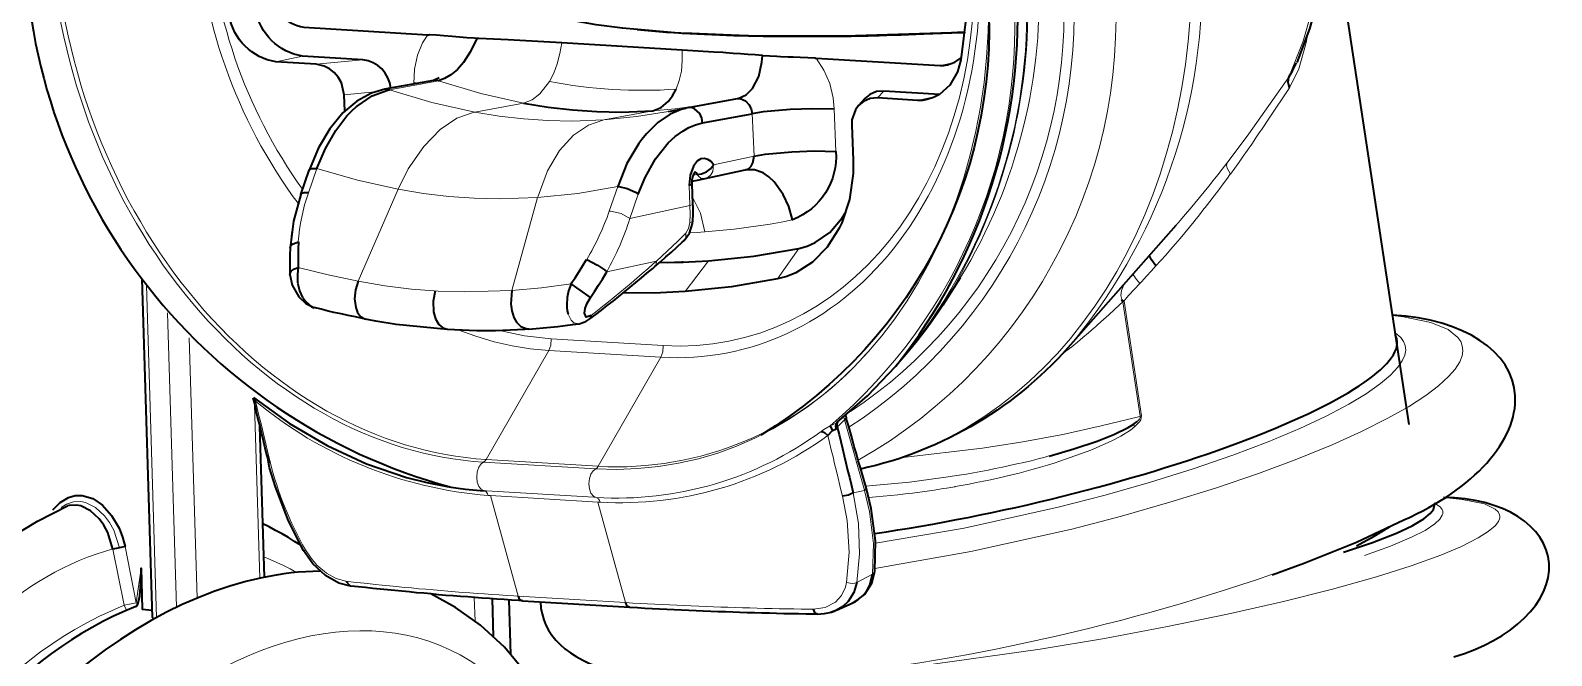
# Model space of a CAD drawing. Header units: millimetres. Extents: x 0 to 174, y 0 to 33.
# Drawn here: x 27.032 to 29.075, y 22.281 to 23.121 of the extents above; entities that cross this region are included whole.
import ezdxf

# ---------------------------------------------------------------- set-up
doc = ezdxf.new("R2010")
doc.units = ezdxf.units.MM
doc.layers.add('PDF_Geomertry', color=7, linetype='Continuous', true_color=0x405f80)

# ---------------------------------------------------------------- blocks, each defined once
blk = doc.blocks.new('SYM_BSB04473_001')
at = {"layer": 'PDF_Geomertry', "color": 7, "lineweight": 35}
for points in [[(0.6097, -1.9019), (0.6091, -1.899), (0.6095, -1.8953), (0.6102, -1.894), (0.6105, -1.8935), (0.611, -1.8931), (0.6517, -1.8578), (0.6895, -1.8178, 0.187054), (0.8516, -1.299), (0.6823, 2.8734, 0.271753), (0.2559, 3.588, 0.095127), (0.066, 3.6378), (-0.0845, 3.6469), (-0.1117, 3.6477), (-0.139, 3.647), (-0.1659, 3.6447), (-0.1924, 3.6408), (-0.2091, 3.6376), (-0.2138, 3.6365)], [(0.8015, 3.513, -0.277426), (1.1035, 3.0153), (1.2728, -1.1572), (1.2731, -1.2027), (1.2687, -1.2592), (1.259, -1.3148), (1.2452, -1.3648), (1.228, -1.4102)], [(-0.6502, 2.9501), (-0.4809, -1.2223, 0.342168), (0.0922, -1.9803)], [(0.6422, 2.8726), (0.8115, -1.2998, -0.289356), (0.5084, -1.9102)], [(-0.1741, -1.0415), (-0.1676, -1.2034), (-0.1628, -1.259), (-0.1534, -1.3141, 0.319465), (-0.1056, -1.3627), (0.0609, -1.3727), (0.0617, -1.3727), (0.0627, -1.3728)], [(0.0112, -1.4445, 0.354822), (-0.0265, -1.4063), (-0.1073, -1.4015, -0.319494), (-0.1703, -1.3398), (-0.1724, -1.3315), (-0.1845, -1.2669), (-0.1902, -1.202), (-0.1966, -1.0463)], [(-0.0505, -1.4752), (-0.0515, -1.4535), (-0.0552, -1.4373), (-0.0594, -1.4299), (-0.0648, -1.4235), (-0.0713, -1.4184), (-0.0784, -1.4148), (-0.0892, -1.4123), (-0.143, -1.4091, -0.318774), (-0.2059, -1.3474)], [(0.4159, -1.5692), (0.4256, -1.5674), (0.4333, -1.5658), (0.4334, -1.5658), (0.4874, -1.5542), (0.4916, -1.5526), (0.4951, -1.5492), (0.4977, -1.5446), (0.4991, -1.5359), (0.5142, -1.5333), (0.5499, -1.5299), (0.5805, -1.5288), (0.6092, -1.5295, -0.327128), (0.551, -1.6212), (0.546, -1.6035), (0.5384, -1.5872), (0.5262, -1.5702), (0.519, -1.5635), (0.5112, -1.5583), (0.4997, -1.5541), (0.4881, -1.5541), (0.4877, -1.5542)], [(1.0655, -1.629), (0.9277, -1.7851, -0.163324), (0.6422, -1.956)]]:
    blk.add_lwpolyline(points, format="xyb", dxfattribs=at)
at = {"layer": 'PDF_Geomertry', "color": 7, "lineweight": 13}
for points in [[(0.7056, -1.799, 0.187268), (0.8638, -1.2926), (0.8648, -1.2919), (0.8658, -1.2913), (0.6963, 2.881), (0.6955, 2.8805), (0.6945, 2.8799, 0.2722), (0.2784, 3.5773)], [(0.7559, -1.7309, 0.153248), (0.8658, -1.2913), (0.8808, -1.2806), (0.7115, 2.8917), (0.6963, 2.881, 0.236094), (0.3522, 3.5359)], [(0.7762, -1.6992, 0.153429), (0.8808, -1.2806), (0.8849, -1.2794), (0.893, -1.2783), (0.9119, -1.2778), (0.7426, 2.8945), (0.7237, 2.8942), (0.7156, 2.8931), (0.7115, 2.8917, 0.236284), (0.3837, 3.5152)], [(1.1035, 3.0153), (1.1033, 3.0138), (1.1022, 3.0124), (1.0977, 3.0094), (1.267, -1.1631), (1.0991, -1.2491, -0.191951), (0.9277, -1.7851)], [(0.6391, -1.9441, 0.29997), (0.9812, -1.2755), (1.086, -1.253), (0.9167, 2.9194), (0.8119, 2.8969)], [(0.926, -1.2787), (0.9552, -1.2785), (0.9812, -1.2755), (0.8119, 2.8969), (0.7859, 2.894), (0.7567, 2.8937), (0.926, -1.2787, -0.28073), (0.6265, -1.8999)], [(0.6102, -1.8938), (0.6015, -1.8978, 0.242631), (0.8469, -1.3001), (0.8516, -1.299), (0.8638, -1.2926), (0.6945, 2.8799), (0.6823, 2.8734), (0.6776, 2.8724)], [(-0.1073, -1.5803, -0.146976), (-0.2344, -1.2091), (-0.2359, -1.1708), (-0.2274, -1.1712)], [(-0.2344, -1.2091), (-0.242, -1.209), (-0.2503, -1.2092, 0.151307), (-0.1134, -1.5991)], [(0.1895, -1.4644), (0.2009, -1.4601), (0.2115, -1.452), (0.2242, -1.4355, 0.064761), (0.3945, -1.4458), (0.3987, -1.4342), (0.4015, -1.4217), (0.4028, -1.4077), (0.4027, -1.3933)], [(0.3437, -1.5866), (0.3324, -1.6194), (0.3205, -1.6128), (0.3065, -1.6095), (0.3047, -1.6095, -0.052699), (0.2744, -1.6744)], [(0.4074, -1.6391), (0.4038, -1.6427), (0.3967, -1.6497), (0.3897, -1.6565), (0.3826, -1.6633), (0.3753, -1.6699), (0.3681, -1.6766), (0.3013, -1.6909, 0.052136), (0.3324, -1.6194), (0.4131, -1.6022), (0.412, -1.5747)], [(0.1549, -1.7695), (0.1908, -1.7772), (0.2267, -1.7812), (0.3773, -1.7902), (0.3766, -1.7985), (0.3738, -1.8058), (0.2899, -1.9522, 0.230909), (0.6492, -1.8017)], [(0.6015, -1.898), (0.593, -1.903), (0.5895, -1.9053, -0.174552), (0.2872, -1.9941), (0.2833, -1.9923), (0.2801, -1.9884), (0.278, -1.9827), (0.2772, -1.9758), (0.278, -1.9687), (0.2801, -1.9626), (0.283, -1.9581), (0.2865, -1.9556), (0.2883, -1.9542), (0.2899, -1.9522), (0.1394, -1.9431), (0.2233, -1.7967), (0.3738, -1.8058)], [(-0.1033, -2.0645, -0.068728), (-0.1508, -1.9463), (-0.152, -1.9412), (-0.1542, -1.9317), (-0.1566, -1.9222), (-0.159, -1.9126), (-0.1613, -1.903), (-0.1635, -1.8934), (-0.1659, -1.8838), (-0.1683, -1.8742), (-0.1705, -1.8647, 0.155037), (0.1419, -1.9913), (0.1435, -1.9915), (0.1451, -1.9915)], [(0.5788, -2.1442), (0.5948, -2.1419), (0.6084, -2.1345), (0.6166, -2.1256), (0.622, -2.1144), (0.6234, -2.1081), (0.6269, -2.0677), (0.6241, -2.0252), (0.6178, -1.9923), (0.6166, -1.9874), (0.6144, -1.9778), (0.612, -1.9683), (0.6098, -1.9587), (0.6074, -1.9491), (0.6052, -1.9395), (0.6028, -1.9299), (0.6006, -1.9203), (0.5984, -1.9108, -0.173501), (0.2924, -2.0003), (0.2909, -2.0002), (0.2894, -2.0002), (0.3265, -2.1352), (0.3363, -2.1359), (0.3462, -2.1363), (0.356, -2.1369), (0.3658, -2.1374), (0.3756, -2.1378), (0.3855, -2.1384), (0.3953, -2.1388), (0.4052, -2.1392), (0.4149, -2.1397), (0.4248, -2.1401), (0.4347, -2.1405), (0.4445, -2.1409), (0.4544, -2.1412), (0.4641, -2.1416), (0.474, -2.1419), (0.4838, -2.1422), (0.4937, -2.1424), (0.5035, -2.1427), (0.5134, -2.143), (0.5233, -2.1431), (0.533, -2.1434), (0.5428, -2.1435), (0.5527, -2.1438), (0.5626, -2.144), (0.5724, -2.1441), (0.5788, -2.1441)], [(-0.3619, -2.0633), (-0.347, -2.1388, 0.28352), (-0.6731, -2.5851)]]:
    blk.add_lwpolyline(points, format="xyb", dxfattribs=at)
for points in [[(1.0655, -1.629), (1.072, -1.6216), (1.0784, -1.6141), (1.0848, -1.6066), (1.0912, -1.5991), (1.0974, -1.5915), (1.1037, -1.5838), (1.1099, -1.5762), (1.116, -1.5685), (1.1222, -1.5608), (1.1281, -1.5531), (1.1342, -1.5452), (1.1345, -1.5448), (1.1637, -1.5056), (1.2174, -1.4295), (1.2369, -1.3813), (1.2517, -1.3298), (1.2617, -1.2758), (1.2669, -1.2199), (1.267, -1.1631), (1.2715, -1.1601), (1.2726, -1.1585), (1.2728, -1.1572)], [(0.0423, -1.4388), (0.0423, -1.4383), (0.0431, -1.4188), (0.047, -1.4003), (0.0538, -1.3837), (0.0609, -1.3727)], [(0.2242, -1.4355), (0.2302, -1.4241), (0.2349, -1.4119), (0.2385, -1.3978), (0.2408, -1.3835)], [(0.7822, -1.3697), (0.7723, -1.3699), (0.7647, -1.3702)], [(1.1808, -1.5002), (1.1912, -1.4847), (1.2184, -1.4438), (1.231, -1.4184), (1.2405, -1.3851), (1.2409, -1.383), (1.2426, -1.3734), (1.2428, -1.3719)], [(1.2395, -1.3813), (1.2409, -1.383)], [(-0.143, -1.4091), (-0.1073, -1.4015)], [(-0.0892, -1.4123), (-0.0265, -1.4063)], [(0.5827, -1.404), (0.5931, -1.4202), (0.6008, -1.4381), (0.6055, -1.4574), (0.6069, -1.4723), (0.6092, -1.5295)], [(0.7687, -1.4098), (0.7492, -1.414)], [(-0.0515, -1.4535), (-0.0102, -1.4495)], [(0.3844, -1.476), (0.3412, -1.4827), (0.2976, -1.487), (0.2766, -1.4941), (0.2566, -1.5077), (0.238, -1.5281), (0.2219, -1.5555), (0.2091, -1.5895), (0.2085, -1.5915), (0.1572, -1.5931), (0.1233, -1.5923), (0.0894, -1.5898), (0.0552, -1.5858), (0.021, -1.5801), (0.0347, -1.5528), (0.0555, -1.5226), (0.0776, -1.4999), (0.1001, -1.4849), (0.1219, -1.477), (0.124, -1.4766), (0.0665, -1.4635), (0.0094, -1.4466), (0.0751, -1.4344), (0.1322, -1.4515), (0.1895, -1.4644), (0.124, -1.4766), (0.1569, -1.482), (0.1897, -1.4858), (0.2223, -1.488), (0.2549, -1.4887), (0.2976, -1.487), (0.3634, -1.4749), (0.393, -1.4723), (0.4224, -1.4684)], [(0.6734, -1.4483), (0.6649, -1.4576)], [(0.7185, -1.4608), (0.7445, -1.4552)], [(0.4174, -1.5616), (0.4199, -1.561), (0.4226, -1.5606), (0.4251, -1.5633), (0.4278, -1.5651), (0.4306, -1.5659), (0.4334, -1.5658), (0.4376, -1.5641), (0.441, -1.5609), (0.4437, -1.5562), (0.4449, -1.5476), (0.4991, -1.5359), (0.4967, -1.4787)], [(1.0174, -1.7066), (1.0194, -1.7044), (1.0262, -1.6971), (1.0328, -1.6899), (1.039, -1.6831), (1.0456, -1.6759), (1.0522, -1.6685), (1.0587, -1.661), (1.0651, -1.6537), (1.0715, -1.6462), (1.0777, -1.6385), (1.0841, -1.631), (1.0902, -1.6234), (1.0912, -1.6222), (1.0974, -1.6145), (1.1035, -1.6067), (1.1053, -1.6045), (1.1113, -1.5967), (1.1173, -1.589), (1.1233, -1.581), (1.1292, -1.5731), (1.1351, -1.5652), (1.1384, -1.5605), (1.139, -1.5599), (1.1449, -1.5517), (1.1506, -1.5437), (1.1563, -1.5356), (1.1619, -1.5276), (1.1676, -1.5195), (1.1731, -1.5113), (1.1787, -1.5033), (1.1806, -1.5002)], [(-0.1131, -1.6851), (-0.073, -1.6953), (-0.0327, -1.7038), (0.021, -1.5801), (-0.0337, -1.568), (-0.0881, -1.5524), (-0.0995, -1.5851)], [(1.139, -1.5599), (1.1347, -1.5519), (1.1338, -1.5481), (1.1345, -1.5448)], [(0.2533, -1.7072), (0.2137, -1.7126), (0.174, -1.7163), (0.2085, -1.5915), (0.2626, -1.5858), (0.316, -1.5767), (0.3047, -1.6095)], [(0.4331, -1.6374), (0.4273, -1.6122), (0.4167, -1.5909)], [(0.417, -1.6003), (0.4169, -1.6008), (0.416, -1.6013), (0.4131, -1.6022), (0.4133, -1.6135), (0.413, -1.6249), (0.4159, -1.624), (0.4166, -1.6234), (0.4169, -1.6228)], [(0.413, -1.6249), (0.4112, -1.6328), (0.4074, -1.6391), (0.4077, -1.6431), (0.4069, -1.6467), (0.4052, -1.649)], [(0.4128, -1.6385), (0.4226, -1.6381), (0.4324, -1.6374), (0.4331, -1.6374), (0.443, -1.6366), (0.4527, -1.6358), (0.4626, -1.6348), (0.4723, -1.6338), (0.4822, -1.6326), (0.4919, -1.6313), (0.5016, -1.6299), (0.5113, -1.6284), (0.521, -1.6269), (0.5308, -1.6251), (0.5403, -1.6233), (0.5501, -1.6213), (0.551, -1.6212)], [(0.5591, -1.6597), (0.5305, -1.7006)], [(0.2805, -1.7497), (0.2883, -1.7435), (0.2959, -1.7374), (0.3035, -1.7312), (0.3112, -1.7251), (0.3188, -1.7188), (0.3265, -1.7124), (0.334, -1.7062), (0.3415, -1.6998), (0.349, -1.6934), (0.3563, -1.6869), (0.3638, -1.6805), (0.3681, -1.6766), (0.3678, -1.6806), (0.3659, -1.684)], [(0.438, -1.6763), (0.4066, -1.7177)], [(1.0081, -1.694), (1.0115, -1.6994), (1.0173, -1.7067), (1.0027, -1.7224), (0.9978, -1.7281), (0.9965, -1.7301), (0.9963, -1.7306), (1.0197, -1.8845), (1.0188, -1.8897), (1.017, -1.8927), (1.0106, -1.899), (1.0047, -1.9037), (0.992, -1.9116), (0.979, -1.9184), (0.9517, -1.9305), (0.9098, -1.9455), (0.9022, -1.948), (0.8931, -1.9508), (0.8837, -1.9535), (0.8742, -1.9562), (0.8648, -1.9588), (0.8552, -1.9613), (0.8456, -1.9637), (0.836, -1.966), (0.8265, -1.9683), (0.8169, -1.9703), (0.8073, -1.9724), (0.7976, -1.9742), (0.788, -1.9762), (0.7692, -1.9795), (0.7688, -1.9797), (0.7606, -1.981), (0.751, -1.9826), (0.7412, -1.9841), (0.7315, -1.9855), (0.7217, -1.9869), (0.712, -1.9881), (0.7023, -1.9894), (0.6924, -1.9905), (0.6827, -1.9915), (0.6728, -1.9924), (0.6631, -1.9933), (0.6533, -1.9941)], [(-0.317, -1.7088), (-0.3034, -2.1551)], [(-0.0327, -1.7038), (0.0031, -1.7098), (0.039, -1.7142), (0.0747, -1.717), (0.1102, -1.7181), (0.174, -1.7163)], [(0.9965, -1.7301), (0.993, -1.7281), (0.9919, -1.723), (0.9927, -1.716), (0.9965, -1.7072)], [(0.6991, -1.9402), (0.8058, -1.9281), (0.8601, -1.9195), (0.9137, -1.9094), (0.9655, -1.8981), (1.0156, -1.8856), (1.0178, -1.8849), (0.9945, -1.7312), (0.9901, -1.7353), (0.983, -1.742), (0.9758, -1.7487), (0.9684, -1.7553), (0.961, -1.7619), (0.9573, -1.7652), (0.9559, -1.7665), (0.9484, -1.7728), (0.9409, -1.7792), (0.9334, -1.7855), (0.9258, -1.7917), (0.918, -1.7978), (0.9103, -1.804)], [(-0.2765, -2.1413), (-0.2885, -1.7462)], [(0.2642, -1.7608), (0.2572, -1.7594), (0.2533, -1.7559), (0.2494, -1.7481)], [(0.6616, -2.0894), (0.7903, -2.0667), (0.9258, -2.0365), (0.9927, -2.0191), (1.0578, -2.0005), (1.119, -1.9815), (1.1769, -1.9619), (1.2284, -1.9427), (1.2756, -1.9234), (1.3152, -1.9055), (1.3503, -1.8878), (1.378, -1.8722), (1.4015, -1.857), (1.4185, -1.8441), (1.432, -1.8317), (1.4409, -1.8216), (1.447, -1.8119), (1.4501, -1.804), (1.4512, -1.797), (1.4505, -1.7906), (1.4483, -1.7847), (1.4445, -1.7791), (1.4313, -1.7687), (1.4083, -1.7592), (1.3717, -1.7516), (1.3567, -1.7498)], [(0.1015, -1.769), (0.1256, -1.7777), (0.1499, -1.7849), (0.1742, -1.7905), (0.1985, -1.7944), (0.2233, -1.7967), (0.226, -1.7895), (0.2267, -1.7812)], [(0.6623, -2.0553), (0.7813, -2.0352), (0.9078, -2.0073), (0.9708, -1.991), (1.0317, -1.9737), (1.0888, -1.9558), (1.1424, -1.9373), (1.1897, -1.9194), (1.2324, -1.9015), (1.2676, -1.8849), (1.2981, -1.8688), (1.3215, -1.8547), (1.3408, -1.8412), (1.354, -1.8299), (1.364, -1.8191), (1.3698, -1.8105), (1.3731, -1.8028), (1.3744, -1.7962), (1.3738, -1.7902), (1.3717, -1.7847), (1.368, -1.7794), (1.3602, -1.7728)], [(-0.2597, -1.7799), (-0.249, -2.1291)], [(-0.1647, -2.1024), (-0.1717, -1.8695)], [(0.611, -1.8998), (0.6206, -1.8898), (0.6233, -1.8992), (0.6259, -1.9087), (0.6287, -1.9181), (0.6313, -1.9276), (0.634, -1.937), (0.6367, -1.9466), (0.6395, -1.956), (0.6422, -1.9655), (0.6449, -1.9749), (0.6477, -1.9844), (0.6477, -1.9845)], [(0.6199, -1.886), (0.6201, -1.8878), (0.6206, -1.8898)], [(1.0085, -1.896), (1.0106, -1.899)], [(1.0138, -1.8919), (1.0167, -1.8888), (1.0176, -1.8872), (1.0178, -1.8849), (1.0187, -1.8848), (1.0197, -1.8845)], [(0.6491, -1.9787), (0.6588, -1.978), (0.6687, -1.9772), (0.6785, -1.9763), (0.6883, -1.9755), (0.6981, -1.9744), (0.7078, -1.9734), (0.7176, -1.9722), (0.7274, -1.971), (0.7306, -1.9706), (0.7403, -1.9692), (0.7501, -1.9678), (0.7598, -1.9665), (0.7624, -1.966), (0.7651, -1.9656), (0.7748, -1.9641), (0.7845, -1.9626), (0.7941, -1.9609), (0.8038, -1.9591), (0.8135, -1.9573), (0.8231, -1.9553), (0.8328, -1.9534), (0.8424, -1.9513), (0.852, -1.9491), (0.8616, -1.9469), (0.8712, -1.9447), (0.8808, -1.9423), (0.8902, -1.9398), (0.892, -1.9392), (0.8956, -1.9383)], [(0.1359, -1.9466), (0.1324, -1.9491), (0.1295, -1.9535), (0.1273, -1.9596), (0.1266, -1.9667), (0.1273, -1.9737), (0.1295, -1.9794), (0.1327, -1.9831), (0.1366, -1.9851), (0.1397, -1.9852), (0.284, -1.9938), (0.2872, -1.9941), (0.2903, -1.996), (0.2916, -1.998), (0.2924, -2.0003)], [(0.2865, -1.9556), (0.1359, -1.9466), (0.1377, -1.9452), (0.1394, -1.9431)], [(0.6477, -1.9847), (0.6544, -2.0128), (0.6595, -2.0559), (0.6584, -2.0972), (0.6374, -2.1083), (0.641, -2.0697), (0.6394, -2.0292), (0.6323, -1.9878), (0.6477, -1.9847), (0.6494, -1.9826), (0.6497, -1.9808)], [(-0.3533, -2.0617), (-0.3609, -2.0381), (-0.3665, -2.0278), (-0.3731, -2.0187), (-0.3852, -2.0076), (-0.399, -2.0008), (-0.4053, -1.9995), (-0.4151, -1.9999), (-0.4242, -2.003), (-0.4315, -2.0076)], [(0.1419, -1.9913), (0.141, -1.989), (0.1398, -1.987), (0.1383, -1.9856), (0.1366, -1.9851)], [(0.2894, -2.0002), (0.1451, -1.9915), (0.1822, -2.1266), (0.3265, -2.1352)], [(0.5733, -2.2359), (0.7174, -2.2212), (0.8835, -2.1977), (0.9698, -2.1833), (1.0547, -2.1674), (1.1349, -2.1509), (1.2105, -2.1337), (1.2762, -2.117), (1.3351, -2.1005), (1.3817, -2.0858), (1.4215, -2.0715), (1.4495, -2.0597), (1.4717, -2.0485), (1.4853, -2.0399), (1.4947, -2.032), (1.499, -2.0262), (1.5008, -2.0213), (1.5009, -2.0192), (1.5005, -2.0173), (1.4985, -2.0134), (1.4948, -2.0096), (1.4801, -2.0027), (1.4505, -1.9966), (1.4255, -1.994)], [(1.3192, -2.072), (1.3541, -2.0595), (1.3824, -2.0476), (1.4005, -2.0383), (1.4135, -2.0295), (1.4202, -2.0231), (1.4235, -2.018), (1.4241, -2.0159), (1.4244, -2.0138), (1.4241, -2.0119), (1.4234, -2.0101), (1.4208, -2.0066), (1.413, -2.0016)], [(-0.3456, -2.0601), (-0.3308, -2.1356), (-0.3373, -2.137), (-0.347, -2.1388), (-0.3442, -2.1445)], [(-0.1155, -2.0948), (-0.1241, -2.0901), (-0.1328, -2.0855), (-0.1417, -2.0813), (-0.1508, -2.0773), (-0.1594, -2.0738)], [(-0.1058, -2.0653), (-0.1056, -2.0653), (-0.1055, -2.0653), (-0.1047, -2.0651), (-0.1033, -2.0645), (-0.0959, -2.0758), (-0.088, -2.0848), (-0.0753, -2.0956), (-0.0623, -2.1028), (-0.0491, -2.1065)], [(-0.3284, -2.137), (-0.3308, -2.1356), (-0.3242, -2.0892)], [(0.6584, -2.097), (0.6613, -2.0933)], [(-0.0491, -2.1066), (-0.0394, -2.1076), (-0.0295, -2.1087), (-0.0198, -2.1098), (-0.0099, -2.1108), (-0.0002, -2.1119), (0.0097, -2.1128), (0.0194, -2.1138), (0.0292, -2.1148), (0.039, -2.1156), (0.0488, -2.1166), (0.0585, -2.1174), (0.0684, -2.1183), (0.0783, -2.1191), (0.088, -2.1199), (0.0978, -2.1208), (0.1076, -2.1215), (0.1174, -2.1223), (0.1273, -2.123), (0.1372, -2.1237), (0.1469, -2.1244), (0.1567, -2.1249), (0.1666, -2.1256), (0.1763, -2.1262), (0.1822, -2.1266)], [(0.6234, -2.1081), (0.6309, -2.1095), (0.6345, -2.1092), (0.6374, -2.1083)], [(0.1234, -2.1284), (0.1244, -2.1598)]]:
    blk.add_lwpolyline(points, dxfattribs=at)
at = {"layer": 'PDF_Geomertry', "color": 7, "lineweight": 35}
for points in [[(1.2731, -1.1983), (1.3788, -1.8962)], [(0.7841, -1.2319), (0.7856, -1.2703), (0.786, -1.2805), (0.7845, -1.3445), (0.7769, -1.4063), (0.7724, -1.4224), (0.7622, -1.4403), (0.7483, -1.453), (0.7403, -1.4572), (0.7319, -1.4598), (0.7253, -1.4608), (0.7185, -1.4608), (0.6649, -1.4576), (0.6552, -1.4584), (0.6463, -1.4622), (0.6395, -1.4678)], [(0.7822, -1.3697), (0.7723, -1.3699), (0.7647, -1.3702), (0.7558, -1.3708), (0.7459, -1.3712), (0.736, -1.3716), (0.7262, -1.372), (0.7163, -1.3724), (0.7066, -1.3728), (0.6967, -1.3731), (0.6869, -1.3735), (0.677, -1.3738), (0.6672, -1.3741), (0.6573, -1.3742), (0.6434, -1.3747), (0.6392, -1.3747), (0.6294, -1.3749), (0.6195, -1.3751), (0.6097, -1.3752), (0.5998, -1.3752), (0.5899, -1.3753), (0.5802, -1.3753), (0.5703, -1.3753), (0.5605, -1.3753), (0.5506, -1.3753), (0.5394, -1.3752), (0.5313, -1.3752), (0.5215, -1.3751), (0.5116, -1.3749), (0.5017, -1.3748), (0.4919, -1.3745), (0.482, -1.3742), (0.4722, -1.374), (0.4427, -1.3728), (0.4424, -1.3728), (0.4326, -1.3724), (0.4227, -1.372), (0.413, -1.3715), (0.4031, -1.3709), (0.4009, -1.3708), (0.3912, -1.3702), (0.3813, -1.3695), (0.3715, -1.3688), (0.3617, -1.368), (0.3519, -1.3672), (0.3422, -1.3662)], [(0.7645, -1.3702), (0.621, -1.3748), (0.5001, -1.3745), (0.4049, -1.3708), (0.5147, -1.3748), (0.6526, -1.3742), (0.7645, -1.3702), (0.7647, -1.3703), (0.6388, -1.3747), (0.5166, -1.3749), (0.4031, -1.3709), (0.3223, -1.3641), (0.2873, -1.3595), (0.2569, -1.3541), (0.2317, -1.3478), (0.2124, -1.341), (0.2044, -1.3367)], [(0.4778, -1.4583), (0.4884, -1.4533), (0.4972, -1.4447), (0.5055, -1.4287), (0.5098, -1.4095), (0.5103, -1.4005), (0.5005, -1.3998), (0.4908, -1.3991), (0.4809, -1.3984), (0.471, -1.3977), (0.4613, -1.397), (0.4573, -1.3967), (0.4453, -1.3959), (0.4027, -1.3933), (0.3219, -1.3883), (0.2408, -1.3835), (0.1845, -1.3803), (0.169, -1.3795), (0.1591, -1.3791), (0.1492, -1.3785), (0.1394, -1.3781), (0.1297, -1.3777), (0.1266, -1.3776), (0.1231, -1.3774), (0.1134, -1.3769), (0.1035, -1.3762), (0.0937, -1.3753), (0.0826, -1.3744), (0.0728, -1.3735), (0.063, -1.3728), (0.0627, -1.3727)], [(0.1266, -1.3776), (0.1185, -1.3952), (0.1088, -1.4102), (0.1008, -1.4194), (0.092, -1.4267), (0.0835, -1.4317), (0.0751, -1.4344), (0.072, -1.4338), (0.0688, -1.434)], [(0.5103, -1.4006), (0.5202, -1.4012), (0.5299, -1.4017), (0.5348, -1.402), (0.5448, -1.4024), (0.5515, -1.4026), (0.5613, -1.403), (0.5712, -1.4034), (0.5809, -1.4038), (0.5819, -1.404), (0.5828, -1.404)], [(0.5827, -1.404), (0.7492, -1.414), (0.7542, -1.414), (0.7592, -1.4133), (0.7688, -1.4097), (0.7773, -1.4037)], [(0.0688, -1.4338), (0.0763, -1.4301)], [(1.2184, -1.4438), (1.2166, -1.4365), (1.2174, -1.4295), (1.2226, -1.4212), (1.227, -1.4123), (1.2278, -1.4105)], [(-0.0342, -1.4687), (-0.0341, -1.4685), (-0.0137, -1.4547), (0.0073, -1.447), (0.0094, -1.4466), (0.0063, -1.4459), (0.0031, -1.446), (-0.0147, -1.4513), (-0.0345, -1.462), (-0.053, -1.4777), (-0.0706, -1.499), (-0.0859, -1.5247), (-0.0984, -1.5547), (-0.098, -1.554), (-0.0963, -1.5528), (-0.0945, -1.5524), (-0.0901, -1.5522), (-0.0881, -1.5524), (-0.0766, -1.5253), (-0.0628, -1.5015), (-0.0476, -1.4817), (-0.0415, -1.4752), (-0.0342, -1.4685)], [(0.0685, -1.434), (0.0028, -1.446)], [(0.0447, -1.4384), (0.0423, -1.4383)], [(0.1895, -1.4644), (0.2224, -1.4698), (0.2553, -1.4737), (0.288, -1.4759), (0.3206, -1.4765), (0.3634, -1.4749), (0.3744, -1.4706), (0.384, -1.4624), (0.3898, -1.4547), (0.3945, -1.4458)], [(0.7485, -1.4528), (0.6734, -1.4483), (0.6637, -1.4491), (0.6547, -1.4528), (0.6478, -1.4585), (0.6394, -1.4678), (0.6353, -1.4734), (0.6306, -1.4869), (0.6303, -1.4944), (0.6322, -1.5408), (0.6322, -1.5592), (0.6274, -1.5938), (0.6172, -1.6251), (0.6137, -1.6324), (0.5974, -1.658), (0.5777, -1.678), (0.5552, -1.6923), (0.5431, -1.6973), (0.5305, -1.7006), (0.4688, -1.7113), (0.4066, -1.7177), (0.3651, -1.7197), (0.3233, -1.7194)], [(0.411, -1.4706), (0.4037, -1.4723), (0.3863, -1.4794), (0.3699, -1.4906), (0.3545, -1.5056), (0.3484, -1.5133), (0.3444, -1.5188), (0.3285, -1.5458), (0.316, -1.5767), (0.3177, -1.5767), (0.3288, -1.579), (0.3401, -1.584), (0.3437, -1.5866), (0.3527, -1.5642), (0.3667, -1.5392), (0.3837, -1.518), (0.3931, -1.5092), (0.4033, -1.502), (0.4115, -1.4973), (0.4205, -1.4935), (0.4299, -1.4909)], [(0.4299, -1.491), (0.429, -1.4847), (0.4262, -1.4785), (0.4191, -1.472), (0.4152, -1.4706), (0.4113, -1.4705), (0.477, -1.4584), (0.4806, -1.4584), (0.4876, -1.4616), (0.4922, -1.4662), (0.4953, -1.4722), (0.4967, -1.4787), (0.5119, -1.476), (0.5477, -1.4726), (0.5781, -1.4716), (0.6069, -1.4723)], [(0.3844, -1.476), (0.394, -1.4742), (0.4037, -1.4722), (0.4078, -1.4713)], [(0.4299, -1.4912), (0.4967, -1.4788)], [(0.4195, -1.557), (0.4219, -1.5587), (0.4226, -1.5606), (0.4287, -1.5595), (0.4351, -1.5566), (0.4406, -1.5526), (0.4449, -1.5476), (0.4415, -1.543), (0.4372, -1.5402), (0.4324, -1.539), (0.4277, -1.5395), (0.4233, -1.542), (0.4178, -1.5492), (0.4134, -1.5615), (0.412, -1.5747), (0.4149, -1.5738), (0.4158, -1.5734), (0.4159, -1.573), (0.416, -1.5676), (0.4174, -1.5616), (0.4203, -1.5562)], [(-0.1097, -1.5874), (-0.0984, -1.5547)], [(0.2785, -1.7544), (0.2865, -1.7484), (0.2942, -1.7424), (0.302, -1.7363), (0.3097, -1.7303), (0.3174, -1.7241), (0.3251, -1.718), (0.3327, -1.7117), (0.3403, -1.7055), (0.3478, -1.6992), (0.3553, -1.693), (0.363, -1.6866), (0.3659, -1.684), (0.3734, -1.6776), (0.3808, -1.671), (0.3881, -1.6645), (0.3955, -1.658), (0.4027, -1.6513), (0.4052, -1.649), (0.4126, -1.639), (0.4166, -1.6263), (0.4169, -1.6228), (0.4173, -1.613), (0.4172, -1.6031), (0.417, -1.6003), (0.4159, -1.573)], [(-0.0995, -1.5851), (-0.1013, -1.5849), (-0.1052, -1.5851), (-0.1081, -1.5859), (-0.1092, -1.5866), (-0.1097, -1.5874), (-0.1195, -1.623), (-0.1241, -1.6587), (-0.1237, -1.6573), (-0.1228, -1.6558), (-0.1197, -1.6533), (-0.1128, -1.651)], [(0.3726, -1.6783), (0.3824, -1.6784), (0.3923, -1.6783), (0.4022, -1.6781), (0.4022, -1.6781), (0.4023, -1.6781), (0.4026, -1.6781), (0.4203, -1.6774), (0.438, -1.6763), (0.4988, -1.6701), (0.5591, -1.6597), (0.5703, -1.6565), (0.5812, -1.6519), (0.6009, -1.6381), (0.6177, -1.6187), (0.6226, -1.6109)], [(-0.1127, -1.6509), (-0.1131, -1.6608), (-0.1133, -1.6706), (-0.1131, -1.6805), (-0.113, -1.6851)], [(-0.1241, -1.6587), (-0.1244, -1.6685), (-0.1245, -1.6784), (-0.1245, -1.6883), (-0.1242, -1.6947), (-0.124, -1.6928), (-0.122, -1.6898), (-0.118, -1.6869), (-0.1131, -1.6851)], [(0.2531, -1.7072), (0.2587, -1.699), (0.2641, -1.6908), (0.2694, -1.6824), (0.2742, -1.6744)], [(0.2744, -1.6744), (0.2887, -1.682), (0.2983, -1.6884), (0.3013, -1.6909)], [(1.039, -1.6831), (1.0328, -1.6748), (1.0308, -1.6706), (1.0303, -1.6688)], [(-0.1242, -1.6947), (-0.1212, -1.7092), (-0.1123, -1.7248), (-0.1028, -1.7338), (-0.0913, -1.7394)], [(-0.113, -1.6849), (-0.1142, -1.6947), (-0.114, -1.7045), (-0.1135, -1.7069)], [(0.1965, -1.768), (0.2063, -1.7673), (0.216, -1.7665), (0.2259, -1.7655), (0.2356, -1.7644), (0.2455, -1.7633), (0.2552, -1.762), (0.2642, -1.7608), (0.2734, -1.7578), (0.2787, -1.7544), (0.2797, -1.7531), (0.2805, -1.7497), (0.2738, -1.7519), (0.2713, -1.7467), (0.2722, -1.7405), (0.2747, -1.7341), (0.2795, -1.7256), (0.2849, -1.7174), (0.2903, -1.7091), (0.2955, -1.7008), (0.3006, -1.6923), (0.3013, -1.691)], [(0.4026, -1.6781), (0.404, -1.6781), (0.4022, -1.6781)], [(-0.3067, -2.1569), (-0.3081, -2.1563), (-0.3085, -2.1559), (-0.3088, -2.1552), (-0.3227, -1.7006)], [(-0.1135, -1.707), (-0.1112, -1.7165), (-0.1072, -1.7255), (-0.1062, -1.727), (-0.1026, -1.7319), (-0.0951, -1.738), (-0.0916, -1.7394)], [(-0.0327, -1.7038), (-0.0362, -1.7153), (-0.0373, -1.7274), (-0.0359, -1.7388), (-0.0334, -1.7458), (-0.0294, -1.751), (-0.0226, -1.7545), (-0.0267, -1.7537), (-0.0363, -1.7517), (-0.046, -1.7498), (-0.0556, -1.7477), (-0.0652, -1.7455), (-0.0727, -1.7437), (-0.0823, -1.7413), (-0.0917, -1.739)], [(0.2795, -1.7256), (0.2734, -1.7209), (0.2533, -1.7072), (0.2501, -1.7165), (0.2481, -1.7256), (0.2476, -1.7355), (0.2476, -1.7384), (0.2481, -1.7433), (0.2494, -1.7481)], [(0.7762, -1.6992), (0.7559, -1.7309), (0.7527, -1.7359), (0.7473, -1.7441), (0.7417, -1.7522), (0.736, -1.7602), (0.7302, -1.7681), (0.7242, -1.776), (0.7181, -1.7838), (0.7119, -1.7915), (0.7056, -1.799), (0.6895, -1.8178)], [(0.0709, -1.7167), (0.0681, -1.7305), (0.0688, -1.7447), (0.0713, -1.7541), (0.0756, -1.7619), (0.081, -1.7663), (0.0873, -1.7683), (0.097, -1.7687), (0.1069, -1.7691), (0.1167, -1.7695), (0.1266, -1.7697), (0.1365, -1.7698), (0.1422, -1.7698), (0.152, -1.7697), (0.1619, -1.7694), (0.1716, -1.7691), (0.1815, -1.7687), (0.1913, -1.768), (0.1967, -1.7677)], [(0.174, -1.7163), (0.1723, -1.7341), (0.1737, -1.7435), (0.1766, -1.7522), (0.1803, -1.7587), (0.186, -1.7645), (0.193, -1.7674), (0.1965, -1.7677)], [(0.9944, -1.7312), (0.993, -1.7281)], [(0.9963, -1.7306), (0.9953, -1.7309), (0.9945, -1.7312)], [(0.0872, -1.7685), (0.0184, -1.7616), (-0.009, -1.7573), (-0.0181, -1.7556), (-0.0226, -1.7545)], [(1.3626, -1.7812), (1.3617, -1.7787), (1.3606, -1.7762)], [(-0.174, -1.8603), (-0.1716, -1.8699), (-0.1694, -1.8795), (-0.1672, -1.8891), (-0.1648, -1.8985), (-0.1624, -1.9081), (-0.1602, -1.9177), (-0.1578, -1.9273), (-0.1555, -1.9369), (-0.1537, -1.9442), (-0.1534, -1.9448), (-0.1522, -1.9459), (-0.1508, -1.9463)], [(-0.1731, -1.8597), (-0.1247, -1.8947), (-0.0741, -1.9245), (-0.0216, -1.9488), (0.0323, -1.9672), (0.0597, -1.9741), (0.087, -1.9794), (0.0922, -1.9802), (0.1019, -1.9817), (0.1116, -1.9828), (0.1215, -1.9838), (0.1313, -1.9847), (0.1366, -1.9851)], [(-0.1731, -1.861), (-0.1705, -1.8647), (-0.1703, -1.8631)], [(-0.1585, -2.1012), (-0.1648, -1.8985)], [(0.5895, -1.9053), (0.5917, -1.9058), (0.594, -1.9069), (0.5984, -1.9108), (0.6044, -1.9042), (0.6095, -1.9017), (0.611, -1.8998), (0.6133, -1.9094), (0.6156, -1.919), (0.6178, -1.9284), (0.6202, -1.938), (0.6224, -1.9476), (0.6248, -1.9572), (0.6272, -1.9667), (0.6294, -1.9763), (0.6317, -1.9859), (0.6323, -1.9878), (0.6258, -1.991), (0.6178, -1.9923)], [(0.6015, -1.8978), (0.6044, -1.9044)], [(0.6113, -1.893), (0.6106, -1.8944), (0.6103, -1.896), (0.611, -1.8998)], [(0.6303, -2.136), (0.6353, -2.1337), (0.6478, -2.124), (0.6573, -2.1092), (0.6613, -2.0933), (0.6622, -2.0522), (0.6566, -2.0091), (0.6497, -1.9808), (0.6474, -1.9731), (0.6447, -1.9637), (0.642, -1.9542), (0.6392, -1.9448), (0.6366, -1.9353), (0.6338, -1.9259), (0.6312, -1.9165), (0.6285, -1.9069), (0.6258, -1.8974), (0.6231, -1.888), (0.623, -1.8878), (0.623, -1.8878), (0.6227, -1.8878), (0.6223, -1.8881), (0.6206, -1.8898)], [(0.6226, -1.8838), (0.6231, -1.888)], [(0.6231, -1.888), (0.6231, -1.888)], [(0.8956, -1.9384), (0.9285, -1.9288), (0.9599, -1.9183), (0.9826, -1.9094), (1.0016, -1.9002), (1.0085, -1.896), (1.0138, -1.8919)], [(-0.0428, -2.1131), (-0.0587, -2.109), (-0.0765, -2.0987), (-0.0933, -2.0831), (-0.1058, -2.0653), (-0.126, -2.0255), (-0.1438, -1.9799), (-0.1515, -1.9545), (-0.1537, -1.9442)], [(-0.4426, -2.0109), (-0.4327, -2.0008), (-0.4215, -1.994), (-0.4126, -1.9916), (-0.4034, -1.9915), (-0.3892, -1.9955), (-0.3759, -2.0045), (-0.3637, -2.0181), (-0.3537, -2.0352), (-0.349, -2.0472), (-0.3456, -2.0601), (-0.3533, -2.0617), (-0.3619, -2.0633), (-0.3688, -2.0412), (-0.3741, -2.0313), (-0.3805, -2.0226), (-0.3919, -2.0119), (-0.4049, -2.0055), (-0.4109, -2.0044), (-0.4206, -2.0048), (-0.4223, -2.0052)], [(1.2909, -2.0676), (1.3298, -2.0545), (1.3619, -2.0419), (1.383, -2.032), (1.3987, -2.0226), (1.4072, -2.0158), (1.4117, -2.0102), (1.4135, -2.0027), (1.4134, -2.0022), (1.4131, -2.0016)], [(-0.4224, -2.0052), (-0.423, -2.0053)], [(1.4135, -2.0027), (1.4138, -2.0037)], [(-0.1097, -2.0583), (-0.118, -2.053), (-0.1263, -2.0478), (-0.1348, -2.043), (-0.1435, -2.0383), (-0.1523, -2.0337), (-0.1608, -2.0295)], [(1.2344, -2.0835), (1.3084, -2.054), (1.3719, -2.0242)], [(1.3084, -2.059), (1.3322, -2.0462), (1.3528, -2.0337)], [(1.1953, -2.098), (1.2342, -2.0835)], [(-0.3312, -2.1405), (-0.3308, -2.1403), (-0.3299, -2.1397), (-0.3284, -2.1372), (-0.326, -2.1272), (-0.3258, -2.1255), (-0.3244, -2.1088), (-0.3242, -2.0892), (-0.3226, -2.144), (-0.3091, -2.1453)], [(-0.0835, -2.093), (-0.0934, -2.0933), (-0.1031, -2.0938), (-0.113, -2.0945), (-0.1228, -2.0955), (-0.1326, -2.0967), (-0.1402, -2.0978)], [(0.6099, -2.1456), (0.6317, -2.1356), (0.6392, -2.1313), (0.6458, -2.1256), (0.6509, -2.119), (0.6548, -2.1115), (0.6584, -2.0972)], [(-0.0491, -2.1065), (-0.0433, -2.1128), (-0.0428, -2.113)], [(0.1885, -2.1328), (0.1833, -2.1324), (0.1734, -2.1319), (0.1635, -2.1312), (0.1537, -2.1306), (0.144, -2.1299), (0.1341, -2.1292), (0.1242, -2.1285), (0.1145, -2.1277), (0.1047, -2.127), (0.0948, -2.1262), (0.0851, -2.1255), (0.0752, -2.1247), (0.0655, -2.1237), (0.0556, -2.1228), (0.0458, -2.122), (0.036, -2.121), (0.0262, -2.1201), (0.0165, -2.1192), (0.0066, -2.1183), (-0.0031, -2.1172), (-0.013, -2.1162), (-0.0227, -2.1151), (-0.0326, -2.1141), (-0.0423, -2.113), (-0.0428, -2.1128)], [(0.1935, -2.231), (0.1638, -2.1953), (0.1319, -2.1656), (0.0983, -2.1417), (0.0648, -2.1237)], [(0.6374, -2.1083), (0.6334, -2.1217), (0.6256, -2.1338), (0.6185, -2.1405), (0.6099, -2.1456), (0.6083, -2.1463), (0.6019, -2.1484)], [(0.1492, -2.1808), (0.1477, -2.1302)], [(0.1726, -2.2048), (0.1702, -2.1317)], [(0.1822, -2.1266), (0.1831, -2.1291), (0.1845, -2.1312), (0.1862, -2.1324), (0.188, -2.133), (0.3323, -2.1416)], [(0.3265, -2.1352), (0.3274, -2.1378), (0.3288, -2.1398), (0.3323, -2.1416), (0.3326, -2.1416), (0.3327, -2.1416)], [(0.3328, -2.1415), (0.3426, -2.142), (0.3524, -2.1426), (0.3623, -2.1431), (0.3722, -2.1437), (0.3819, -2.1441), (0.3917, -2.1447), (0.4016, -2.1451), (0.4115, -2.1455), (0.4213, -2.1459), (0.431, -2.1463), (0.4409, -2.1467), (0.4508, -2.1471), (0.4606, -2.1474), (0.4705, -2.1478), (0.4802, -2.1481), (0.4901, -2.1484), (0.4999, -2.1487), (0.5098, -2.149), (0.5197, -2.1492), (0.5295, -2.1495), (0.5392, -2.1497), (0.5491, -2.1499), (0.559, -2.1501), (0.5688, -2.1503), (0.5787, -2.1505), (0.5845, -2.1505)], [(0.5841, -2.1505), (0.583, -2.1502), (0.581, -2.1485), (0.5788, -2.1442)], [(0.5841, -2.1508), (0.5938, -2.1501), (0.6034, -2.148), (0.6081, -2.1462)]]:
    blk.add_lwpolyline(points, dxfattribs=at)
blk.add_lwpolyline([(0.7645, -1.3701), (0.7723, -1.3698), (0.7822, -1.3695), (0.7723, -1.3698)], close=True, dxfattribs=at)
at = {"layer": 'PDF_Geomertry', "color": 7, "lineweight": 13}
for centre, radius, start, end in [((0.2759, -1.3452), 0.6396, 303.4806, 6.0471), ((0.1314, -1.6731), 0.2556, 160.2269, 176.4634), ((0.1303, -1.6668), 0.2438, 160.4029, 176.2832)]:
    blk.add_arc(centre, radius, start, end, dxfattribs=at)
at = {"layer": 'PDF_Geomertry', "color": 7, "lineweight": 35}
blk.add_arc((-0.1417, -2.6148), 0.5107, 111.7588, 169.6238, dxfattribs=at)
at = {"layer": 'PDF_Geomertry', "color": 7, "lineweight": 13}
for centre, major_axis, ratio, start_param, end_param in [((0.1076, -1.2564), (-0.1463, 0.6814), 0.787135, 1.354808, 2.926101), ((0.1112, -1.2565), (-0.1468, 0.6776), 0.787686, 1.35192, 2.924146), ((0.4843, -1.2178), (-0.1573, 0.7383), 0.787681, 3.142443, 4.499099), ((0.3533, -1.2484), (-0.1137, 0.5507), 0.788965, 2.931246, 4.507859), ((0.3521, -1.2401), (-0.1217, 0.5423), 0.784687, 2.919887, 4.482396), ((0.2571, -1.2635), (-0.1488, 0.6829), 0.78653, 2.923997, 4.492141), ((-0.3055, -2.6666), (0.0616, 0.6135), 0.715605, 0.267097, 1.91016), ((-0.1868, -2.7476), (0.2878, 0.5439), 0.644375, 6.194971, 8.644158)]:
    blk.add_ellipse(centre, major_axis=major_axis, ratio=ratio, start_param=start_param, end_param=end_param, dxfattribs=at)
at = {"layer": 'PDF_Geomertry', "color": 7, "lineweight": 35}
for centre, major_axis, ratio, start_param, end_param in [((1.2615, -1.9058), (0.2577, 0.0638), 0.558296, 5.013435, 7.342145), ((0.8423, -1.9007), (0.5203, 0.1195), 0.198325, 4.312262, 6.282866), ((1.3928, -2.1063), (0.1733, 0.0314), 0.622533, 4.868544, 7.553475), ((-0.2379, -2.7207), (0.3125, 0.5913), 0.675658, 0.470129, 3.138231), ((1.082, -1.8268), (0.8644, 0.3341), 0.288495, 3.04175, 3.978168)]:
    blk.add_ellipse(centre, major_axis=major_axis, ratio=ratio, start_param=start_param, end_param=end_param, dxfattribs=at)

msp = doc.modelspace()

# ---------------------------------------------------------------- linework, layer by layer
at = {"layer": 'PDF_Geomertry', "color": 7, "lineweight": 35, "extrusion": (0, 0, -1)}
msp.add_arc((-27.4175, 21.7889), 0.7705, 318.183, 64.1757, dxfattribs=at)
at = {"layer": 'PDF_Geomertry', "color": 7, "lineweight": 13}
msp.add_arc((27.7752, 25.0768), 2.8412, 276.15, 289.8359, dxfattribs=at)

# ---------------------------------------------------------------- block references
msp.add_blockref('SYM_BSB04473_001', (27.5049, 24.4877))

doc.saveas('drawing.dxf')
